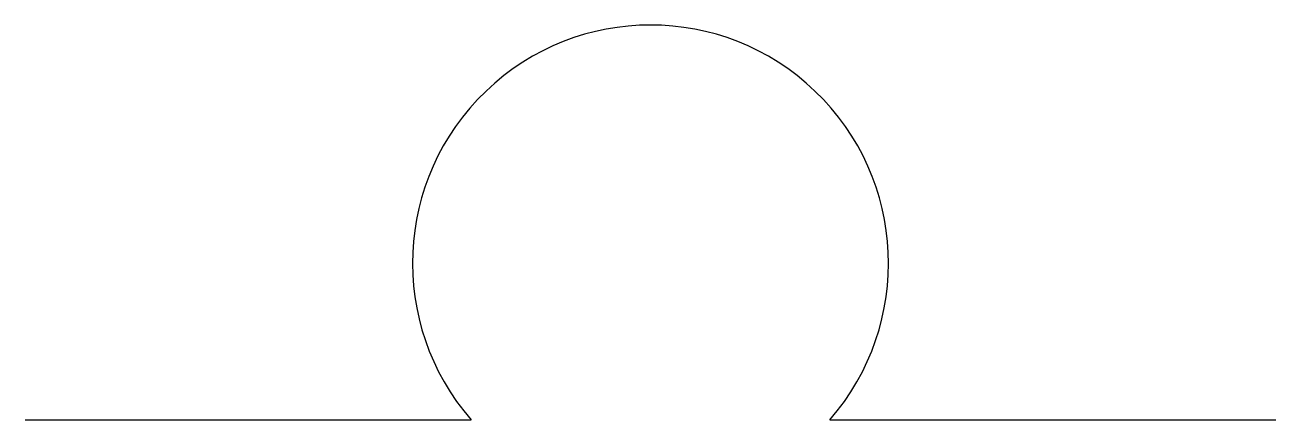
# Model space of a CAD drawing. Extents: x -5.9 to 5.9, y 0 to 3.7.
import ezdxf

# ---------------------------------------------------------------- set-up
doc = ezdxf.new("R2010")
doc.units = 0
doc.header["$LTSCALE"] = 0.2

msp = doc.modelspace()

# ---------------------------------------------------------------- linework, layer by layer
for p, q in [((-5.866, 0), (-1.681, 0)), ((1.681, 0), (5.866, 0))]:
    msp.add_line(p, q)
msp.add_arc((0, 1.469), 2.232, 318.8462, 221.1538)

doc.saveas('drawing.dxf')
